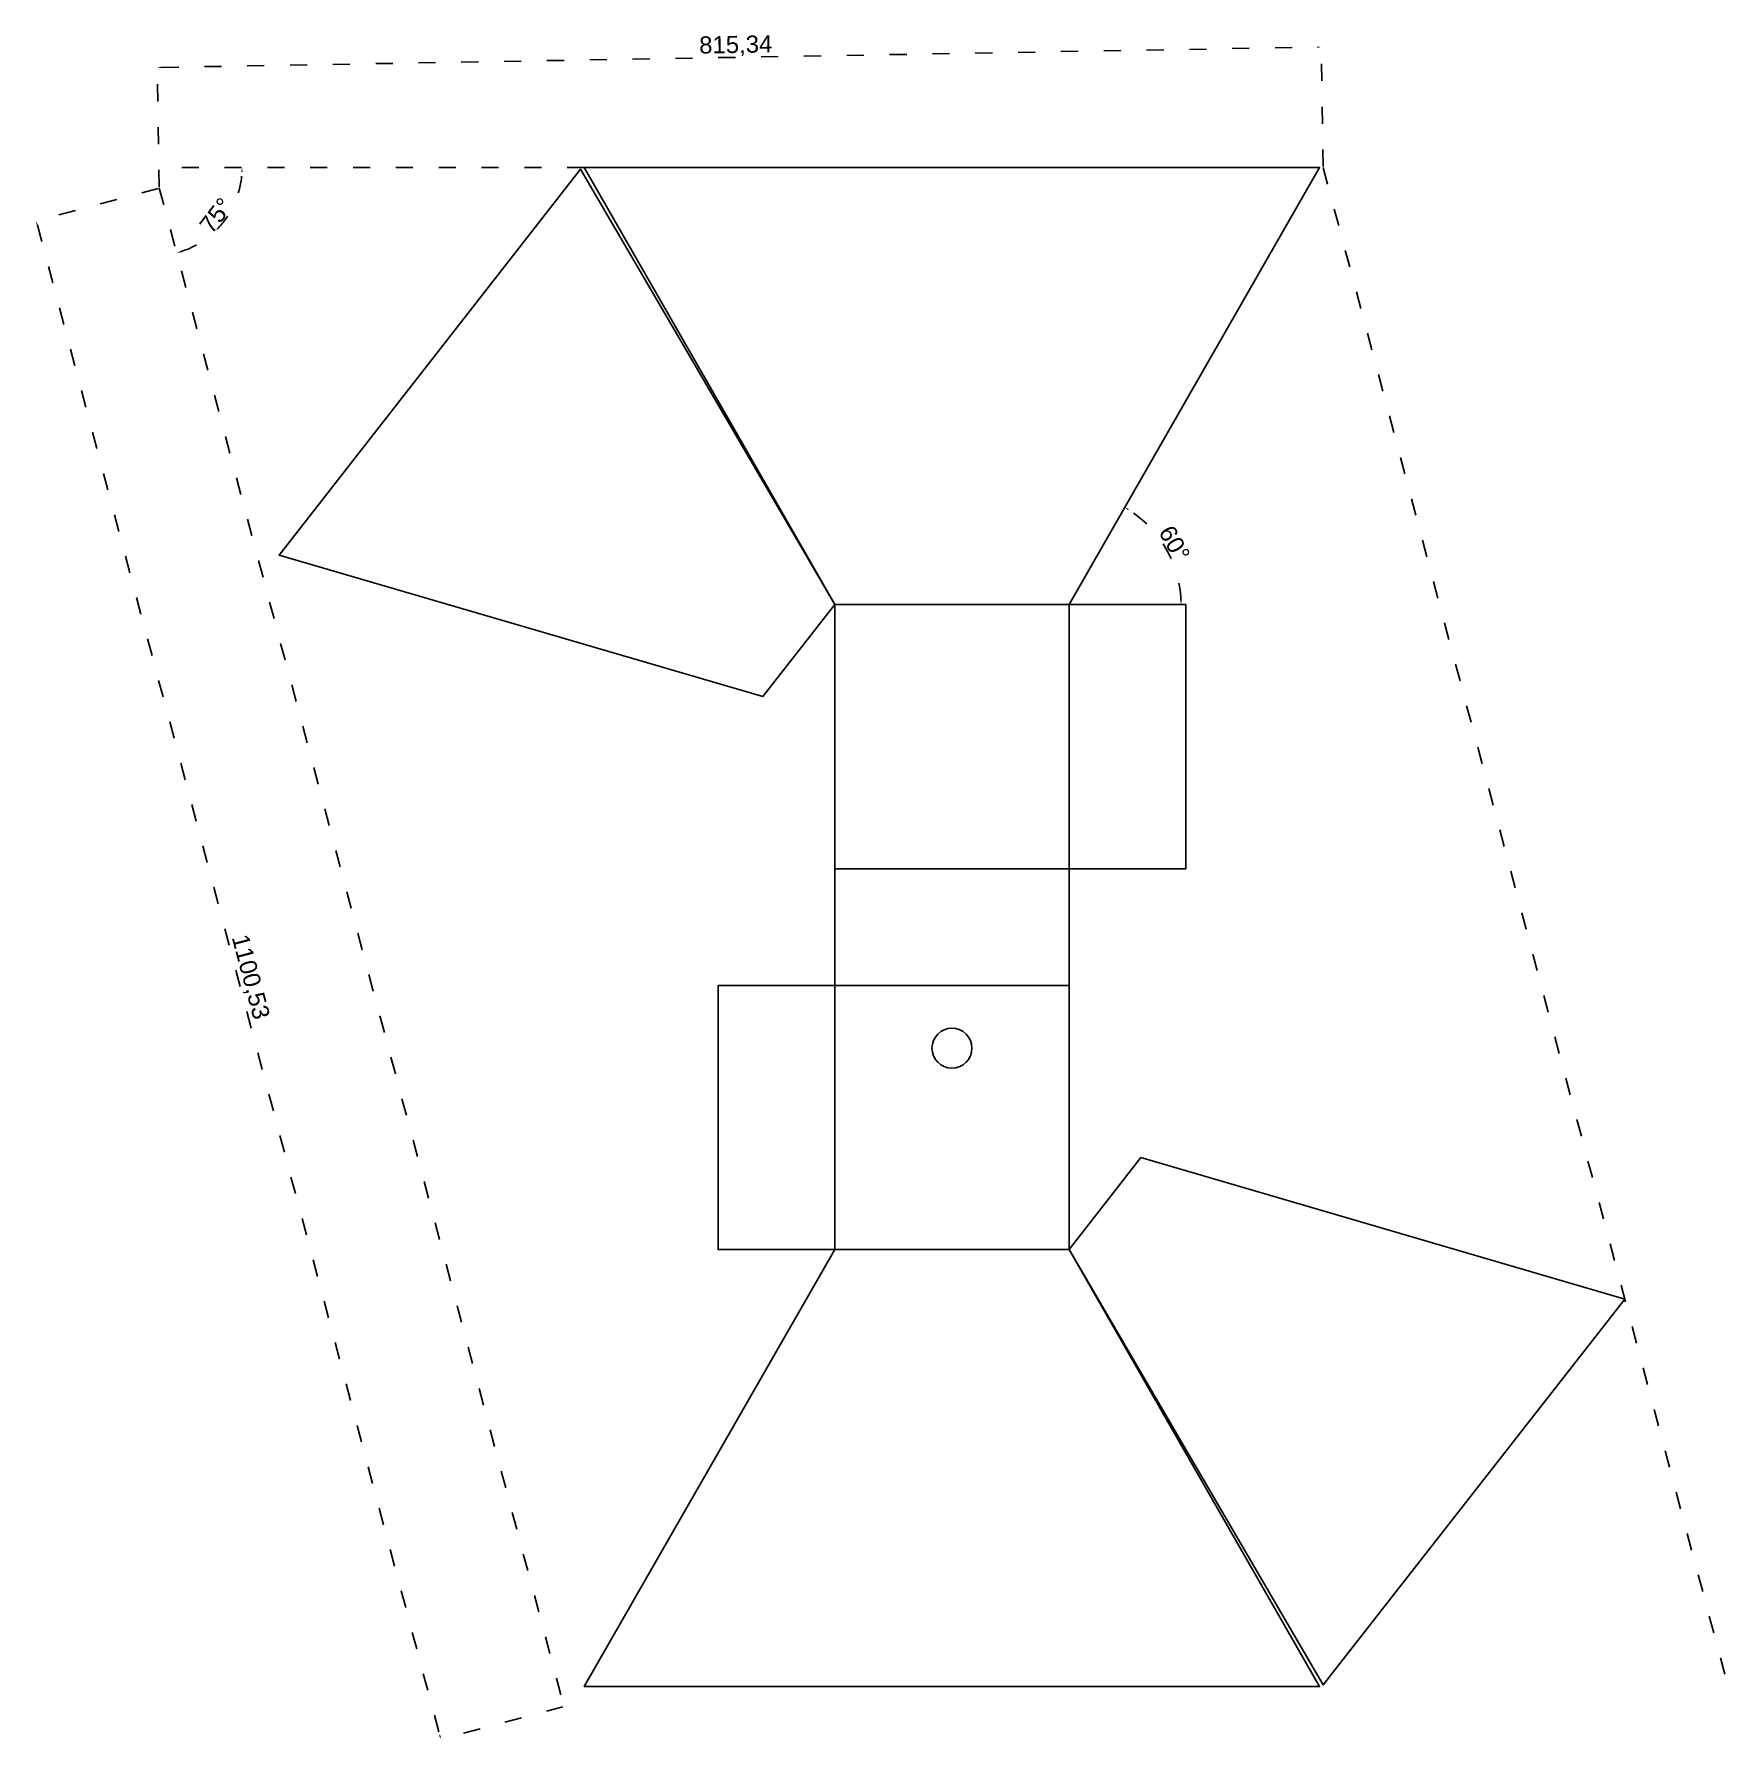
# Model space of a CAD drawing. Header units: millimetres. Extents: x -561 to 625, y -528 to 666.
import ezdxf

# ---------------------------------------------------------------- set-up
doc = ezdxf.new("R2010")
doc.units = ezdxf.units.MM
doc.linetypes.add('ACAD_ISO03W100', pattern=[30, 12, -18])
doc.layers.get('Defpoints').update_dxf_attribs({"color": 134})
doc.styles.get("Standard").update_dxf_attribs({"font": 'ARIALUNI.ttf'})
doc.dimstyles.new('Decimal-3', dxfattribs={"dimscale": 1.2, "dimtxt": 2.5, "dimasz": 2.5, "dimexe": 1.25, "dimexo": 0.625, "dimtad": 1, "dimtxsty": 'Standard', "dimcen": 2.5, "dimadec": 0, "dimazin": 0, "dimtfac": 1, "dimtmove": 0, "dimatfit": 3, "dimfxl": 1, "dimarcsym": 0})

# ---------------------------------------------------------------- blocks, each defined once
blk = doc.blocks.new('*D40')
at = {"color": 0, "linetype": 'ACAD_ISO03W100', "lineweight": -2, "transparency": 16777216}
blk.add_arc((164, 266.8), 78.4, 2.1914, 57.973, dxfattribs=at)
at = {"color": 0, "linetype": 'ACAD_ISO03W100', "transparency": 16777216}
for points in [[(205.3, 332.9), (205.9, 333.7), (203, 334.8)], [(242.9, 269.8), (241.9, 269.8), (242.4, 266.8)]]:
    blk.add_solid(points, dxfattribs=at)
at = {"layer": 'Defpoints', "color": 0, "linetype": 'ACAD_ISO03W100', "transparency": 16777216}
for p in [(339.5, 572.8), (237.7, 293.7), (164, 266.8), (164, 266.8), (249.7, 266.8)]:
    blk.add_point(p, dxfattribs=at)
at = {"color": 0, "linetype": 'ACAD_ISO03W100', "transparency": 16777216, "insert": (237.8, 309.6), "char_height": 12, "attachment_point": 5, "rotation": 300.0822}
blk.add_mtext('60°', dxfattribs=at)
blk = doc.blocks.new('*D44')
at = {"color": 0, "linetype": 'ACAD_ISO03W100', "lineweight": -2, "transparency": 16777216}
for p, q in [((-471.6, 643), (337.6, 657.2)), ((342, 573.5), (340.6, 658.8)), ((-473.2, 559.2), (-474.7, 644.4))]:
    blk.add_line(p, q, dxfattribs=at)
at = {"color": 0, "linetype": 'ACAD_ISO03W100', "transparency": 16777216}
for points in [[(337.6, 657.7), (337.6, 656.7), (340.6, 657.3)], [(-471.7, 643.5), (-471.6, 642.5), (-474.6, 642.9)]]:
    blk.add_solid(points, dxfattribs=at)
at = {"layer": 'Defpoints', "color": 0, "linetype": 'ACAD_ISO03W100', "transparency": 16777216}
for p in [(340.6, 657.3), (342.1, 572.8), (-473.2, 558.5)]:
    blk.add_point(p, dxfattribs=at)
at = {"color": 0, "linetype": 'ACAD_ISO03W100', "transparency": 16777216, "insert": (-69.4, 658), "char_height": 12, "attachment_point": 5, "rotation": 1.0078}
blk.add_mtext('815,34', dxfattribs=at)
blk = doc.blocks.new('*D45')
at = {"color": 0, "linetype": 'ACAD_ISO03W100', "lineweight": -2, "transparency": 16777216}
for p, q in [((-473.9, 558.3), (-560.9, 535.1)), ((-558.6, 532.6), (-276.8, -525)), ((-190.5, -505.1), (-277.4, -528.3))]:
    blk.add_line(p, q, dxfattribs=at)
at = {"color": 0, "linetype": 'ACAD_ISO03W100', "transparency": 16777216}
for points in [[(-558.2, 532.7), (-559.1, 532.4), (-559.4, 535.5)], [(-276.3, -524.9), (-277.3, -525.2), (-276, -527.9)]]:
    blk.add_solid(points, dxfattribs=at)
at = {"layer": 'Defpoints', "color": 0, "linetype": 'ACAD_ISO03W100', "transparency": 16777216}
for p in [(-473.2, 558.5), (-189.7, -505), (-276, -527.9)]:
    blk.add_point(p, dxfattribs=at)
at = {"color": 0, "linetype": 'ACAD_ISO03W100', "transparency": 16777216, "insert": (-410, 5.8), "char_height": 12, "attachment_point": 5, "rotation": 284.923}
blk.add_mtext('1100,53', dxfattribs=at)
blk = doc.blocks.new('*D46')
at = {"color": 0, "linetype": 'ACAD_ISO03W100', "lineweight": -2, "transparency": 16777216}
blk.add_arc((-477, 572.8), 61.8, 287.7052, 357.2178, dxfattribs=at)
at = {"color": 0, "linetype": 'ACAD_ISO03W100', "transparency": 16777216}
for points in [[(-415.8, 569.8), (-414.8, 569.8), (-415.2, 572.8)], [(-458, 513.5), (-458.3, 514.4), (-461.1, 513.1)]]:
    blk.add_solid(points, dxfattribs=at)
at = {"layer": 'Defpoints', "color": 0, "linetype": 'ACAD_ISO03W100', "transparency": 16777216}
for p in [(-473.4, 572.8), (-175.5, 572.8), (-473.2, 558.5), (-437.3, 525.4), (-189.7, -505)]:
    blk.add_point(p, dxfattribs=at)
at = {"color": 0, "linetype": 'ACAD_ISO03W100', "transparency": 16777216, "insert": (-433.4, 539.3), "char_height": 12, "attachment_point": 5, "rotation": 52.4615}
blk.add_mtext('75°', dxfattribs=at)

msp = doc.modelspace()

# ---------------------------------------------------------------- linework, layer by layer
at = {"linetype": 'ACAD_ISO03W100'}
for p, q in [((-175.5, 572.8), (-473.408, 572.8)), ((342.062, 572.8), (625.472, -490.615)), ((-473.156, 558.46), (-189.746, -504.956)), ((164, 266.8), (249.651, 266.8))]:
    msp.add_line(p, q, dxfattribs=at)
for points in [[(0, 266.8), (-178.062, 571.651), (-389.234, 301.363), (-50.361, 202.341), (0, 266.8)], [(0, 266.8), (164, 266.8), (339.5, 572.8), (-175.5, 572.8), (0, 266.8)], [(0, 81.8), (164, 81.8), (164, 266.8), (0, 266.8), (0, 81.8)], [(0, 0), (164, 0), (164, 81.8), (0, 81.8), (0, 0)], [(0, -185), (164, -185), (164, 0), (0, 0), (0, -185)], [(164, -185), (342.062, -489.851), (553.234, -219.563), (214.361, -120.541), (164, -185)], [(164, -185), (0, -185), (-175.5, -491), (339.5, -491), (164, -185)]]:
    msp.add_lwpolyline(points)
for points in [[(245.8, 81.8), (245.8, 266.8), (164, 266.8), (164, 81.8)], [(0, -185), (0, 0), (-81.8, 0), (-81.8, -185)]]:
    msp.add_lwpolyline(points, close=True)
msp.add_circle((82, -43.9), 14)

# ---------------------------------------------------------------- dimensions: what is measured, and where the dimension line sits
dim = msp.add_linear_dim(base=(340.577, 657.256), p1=(-473.156, 558.46), p2=(342.062, 572.8), angle=1.007765, dimstyle='Decimal-3', override={"dimtxt": 10}, dxfattribs=at)
dim.commit()
dim.dimension.update_dxf_attribs({"geometry": '*D44', "text_midpoint": (-69.239, 650.047), "dimtype": 161})
for base, line1, line2, picture, middle in [((-437.304, 525.432), ((-473.156, 558.46), (-189.746, -504.956)), ((-175.5, 572.8), (-473.408, 572.8)), '*D46', (-433.417, 539.328)), ((237.685, 293.699), ((164, 266.8), (249.651, 266.8)), ((164, 266.8), (339.5, 572.8)), '*D40', (237.83, 309.567))]:
    dim = msp.add_angular_dim_2l(base=base, line1=line1, line2=line2, dimstyle='Decimal-3', override={"dimtxt": 10}, dxfattribs=at)
    dim.commit()
    dim.dimension.update_dxf_attribs({"geometry": picture, "text_midpoint": middle})
dim = msp.add_aligned_dim(p1=(-473.156, 558.46), p2=(-189.746, -504.956), distance=-89.263, dimstyle='Decimal-3', override={"dimtxt": 10}, dxfattribs=at)
dim.commit()
dim.dimension.update_dxf_attribs({"geometry": '*D45', "text_midpoint": (-410.01, 5.815)})

doc.saveas('drawing.dxf')
